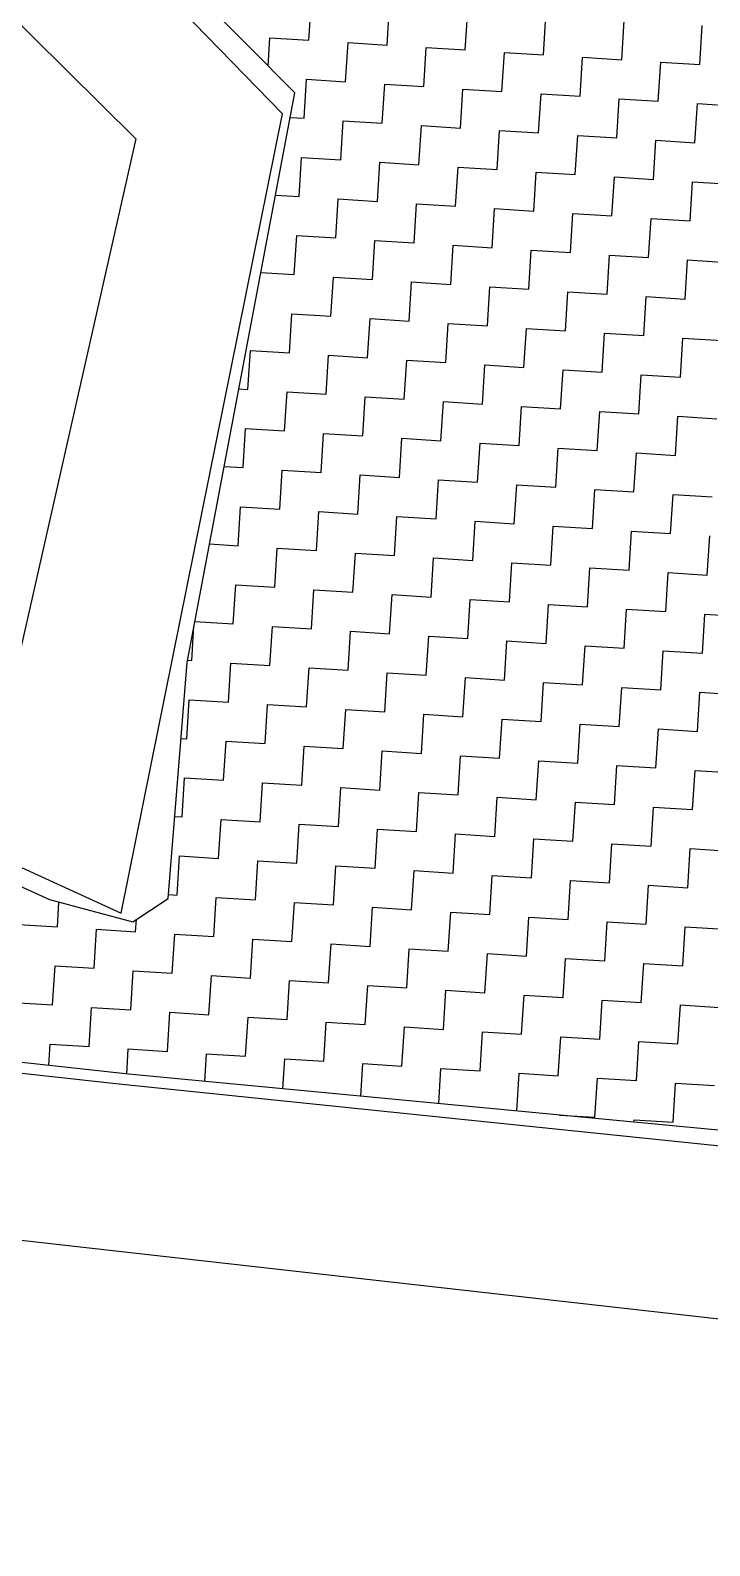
# Model space of a CAD drawing. Header units: metres. Extents: x 278801 to 279668, y 2074665 to 2075564.
# Drawn here: x 279545.51 to 279565.7, y 2075017.22 to 2075062.28 of the extents above; entities that cross this region are included whole.
import ezdxf

# ---------------------------------------------------------------- set-up
doc = ezdxf.new("R2010")
doc.units = ezdxf.units.M
for name, color, linetype in [('POLY_HATCH', 12, 'Continuous'), ('POLY_ROAD', 30, 'Continuous'), ('V_BOUND_LINE', 7, 'Continuous')]:
    doc.layers.add(name, color=color, linetype=linetype)

msp = doc.modelspace()

# ---------------------------------------------------------------- linework, layer by layer
at = {"layer": 'POLY_HATCH'}
for p, q in [((279553.365, 2075060.42), (279516.886, 2075097.272)), ((279550.166, 2075043.488), (279553.365, 2075060.42)), ((279549.603, 2075036.469), (279550.166, 2075043.488)), ((279532.347, 2075042.71), (279546.072, 2075036.437)), ((279546.072, 2075036.437), (279548.551, 2075035.778)), ((279548.551, 2075035.778), (279549.603, 2075036.469)), ((279548.421, 2075031.243), (279535.027, 2075032.708)), ((279567.806, 2075029.406), (279548.421, 2075031.243))]:
    msp.add_line(p, q, dxfattribs=at)
at = {"layer": 'POLY_HATCH', "linetype": 'Continuous'}
for p, q in [((279553.789, 2075061.988), (279553.862, 2075063.15)), ((279556.113, 2075061.843), (279556.186, 2075063.005)), ((279558.437, 2075061.698), (279558.51, 2075062.86)), ((279560.761, 2075061.553), (279560.833, 2075062.715)), ((279563.085, 2075061.408), (279563.157, 2075062.57)), ((279552.575, 2075061.219), (279552.627, 2075062.06)), ((279552.627, 2075062.06), (279553.789, 2075061.988)), ((279565.409, 2075061.263), (279565.481, 2075062.425)), ((279554.879, 2075060.753), (279554.951, 2075061.915)), ((279554.951, 2075061.915), (279556.113, 2075061.843)), ((279557.203, 2075060.608), (279557.275, 2075061.77)), ((279557.275, 2075061.77), (279558.437, 2075061.698)), ((279559.527, 2075060.463), (279559.599, 2075061.625)), ((279559.599, 2075061.625), (279560.761, 2075061.553)), ((279561.85, 2075060.319), (279561.923, 2075061.48)), ((279561.923, 2075061.48), (279563.085, 2075061.408)), ((279564.174, 2075060.174), (279564.247, 2075061.336)), ((279564.247, 2075061.336), (279565.409, 2075061.263)), ((279553.644, 2075059.664), (279553.717, 2075060.826)), ((279553.717, 2075060.826), (279554.879, 2075060.753)), ((279555.968, 2075059.519), (279556.041, 2075060.681)), ((279556.041, 2075060.681), (279557.203, 2075060.608)), ((279558.292, 2075059.374), (279558.365, 2075060.536)), ((279558.365, 2075060.536), (279559.527, 2075060.463)), ((279560.616, 2075059.229), (279560.688, 2075060.391)), ((279560.688, 2075060.391), (279561.85, 2075060.319)), ((279562.94, 2075059.084), (279563.012, 2075060.246)), ((279563.012, 2075060.246), (279564.174, 2075060.174)), ((279565.264, 2075058.939), (279565.336, 2075060.101)), ((279565.336, 2075060.101), (279566.498, 2075060.029)), ((279553.227, 2075059.69), (279553.644, 2075059.664)), ((279554.734, 2075058.429), (279554.806, 2075059.591)), ((279554.806, 2075059.591), (279555.968, 2075059.519)), ((279557.058, 2075058.285), (279557.13, 2075059.446)), ((279557.13, 2075059.446), (279558.292, 2075059.374)), ((279559.382, 2075058.14), (279559.454, 2075059.302)), ((279559.454, 2075059.302), (279560.616, 2075059.229)), ((279561.705, 2075057.995), (279561.778, 2075059.157)), ((279561.778, 2075059.157), (279562.94, 2075059.084)), ((279564.029, 2075057.85), (279564.102, 2075059.012)), ((279564.102, 2075059.012), (279565.264, 2075058.939)), ((279553.499, 2075057.34), (279553.572, 2075058.502)), ((279553.572, 2075058.502), (279554.734, 2075058.429)), ((279555.823, 2075057.195), (279555.896, 2075058.357)), ((279555.896, 2075058.357), (279557.058, 2075058.285)), ((279558.147, 2075057.05), (279558.22, 2075058.212)), ((279558.22, 2075058.212), (279559.382, 2075058.14)), ((279560.471, 2075056.905), (279560.544, 2075058.067)), ((279560.544, 2075058.067), (279561.705, 2075057.995)), ((279562.795, 2075056.76), (279562.867, 2075057.922)), ((279562.867, 2075057.922), (279564.029, 2075057.85)), ((279565.119, 2075056.615), (279565.191, 2075057.777)), ((279565.191, 2075057.777), (279566.353, 2075057.705)), ((279552.792, 2075057.384), (279553.499, 2075057.34)), ((279554.589, 2075056.106), (279554.661, 2075057.268)), ((279554.661, 2075057.268), (279555.823, 2075057.195)), ((279556.913, 2075055.961), (279556.985, 2075057.123)), ((279556.985, 2075057.123), (279558.147, 2075057.05)), ((279559.237, 2075055.816), (279559.309, 2075056.978)), ((279559.309, 2075056.978), (279560.471, 2075056.905)), ((279561.561, 2075055.671), (279561.633, 2075056.833)), ((279561.633, 2075056.833), (279562.795, 2075056.76)), ((279563.884, 2075055.526), (279563.957, 2075056.688)), ((279563.957, 2075056.688), (279565.119, 2075056.615)), ((279553.354, 2075055.016), (279553.427, 2075056.178)), ((279553.427, 2075056.178), (279554.589, 2075056.106)), ((279555.678, 2075054.871), (279555.751, 2075056.033)), ((279555.751, 2075056.033), (279556.913, 2075055.961)), ((279558.002, 2075054.726), (279558.075, 2075055.888)), ((279558.075, 2075055.888), (279559.237, 2075055.816)), ((279560.326, 2075054.581), (279560.399, 2075055.743)), ((279560.399, 2075055.743), (279561.561, 2075055.671)), ((279562.65, 2075054.436), (279562.722, 2075055.598)), ((279562.722, 2075055.598), (279563.884, 2075055.526)), ((279564.974, 2075054.291), (279565.046, 2075055.453)), ((279565.046, 2075055.453), (279566.208, 2075055.381)), ((279552.356, 2075055.078), (279553.354, 2075055.016)), ((279554.444, 2075053.782), (279554.516, 2075054.944)), ((279554.516, 2075054.944), (279555.678, 2075054.871)), ((279556.768, 2075053.637), (279556.84, 2075054.799)), ((279556.84, 2075054.799), (279558.002, 2075054.726)), ((279559.092, 2075053.492), (279559.164, 2075054.654)), ((279559.164, 2075054.654), (279560.326, 2075054.581)), ((279561.416, 2075053.347), (279561.488, 2075054.509)), ((279561.488, 2075054.509), (279562.65, 2075054.436)), ((279563.739, 2075053.202), (279563.812, 2075054.364)), ((279563.812, 2075054.364), (279564.974, 2075054.291)), ((279553.209, 2075052.692), (279553.282, 2075053.854)), ((279553.282, 2075053.854), (279554.444, 2075053.782)), ((279555.533, 2075052.547), (279555.606, 2075053.709)), ((279555.606, 2075053.709), (279556.768, 2075053.637)), ((279557.857, 2075052.402), (279557.93, 2075053.564)), ((279557.93, 2075053.564), (279559.092, 2075053.492)), ((279560.181, 2075052.257), (279560.254, 2075053.419)), ((279560.254, 2075053.419), (279561.416, 2075053.347)), ((279562.505, 2075052.112), (279562.578, 2075053.274)), ((279562.578, 2075053.274), (279563.739, 2075053.202)), ((279564.829, 2075051.967), (279564.901, 2075053.129)), ((279564.901, 2075053.129), (279566.063, 2075053.057)), ((279551.975, 2075051.603), (279552.047, 2075052.765)), ((279552.047, 2075052.765), (279553.209, 2075052.692)), ((279554.299, 2075051.458), (279554.371, 2075052.62)), ((279554.371, 2075052.62), (279555.533, 2075052.547)), ((279556.623, 2075051.313), (279556.695, 2075052.475)), ((279556.695, 2075052.475), (279557.857, 2075052.402)), ((279558.947, 2075051.168), (279559.019, 2075052.33)), ((279559.019, 2075052.33), (279560.181, 2075052.257)), ((279561.271, 2075051.023), (279561.343, 2075052.185)), ((279561.343, 2075052.185), (279562.505, 2075052.112)), ((279563.594, 2075050.878), (279563.667, 2075052.04)), ((279563.667, 2075052.04), (279564.829, 2075051.967)), ((279551.703, 2075051.62), (279551.975, 2075051.603)), ((279553.064, 2075050.368), (279553.137, 2075051.53)), ((279553.137, 2075051.53), (279554.299, 2075051.458)), ((279555.388, 2075050.223), (279555.461, 2075051.385)), ((279555.461, 2075051.385), (279556.623, 2075051.313)), ((279557.712, 2075050.078), (279557.785, 2075051.24)), ((279557.785, 2075051.24), (279558.947, 2075051.168)), ((279560.036, 2075049.933), (279560.109, 2075051.095)), ((279560.109, 2075051.095), (279561.271, 2075051.023)), ((279562.36, 2075049.788), (279562.433, 2075050.95)), ((279562.433, 2075050.95), (279563.594, 2075050.878)), ((279564.684, 2075049.643), (279564.756, 2075050.805)), ((279564.756, 2075050.805), (279565.918, 2075050.733)), ((279551.83, 2075049.279), (279551.902, 2075050.441)), ((279551.902, 2075050.441), (279553.064, 2075050.368)), ((279554.154, 2075049.134), (279554.226, 2075050.296)), ((279554.226, 2075050.296), (279555.388, 2075050.223)), ((279556.478, 2075048.989), (279556.55, 2075050.151)), ((279556.55, 2075050.151), (279557.712, 2075050.078)), ((279558.802, 2075048.844), (279558.874, 2075050.006)), ((279558.874, 2075050.006), (279560.036, 2075049.933)), ((279561.126, 2075048.699), (279561.198, 2075049.861)), ((279561.198, 2075049.861), (279562.36, 2075049.788)), ((279563.45, 2075048.554), (279563.522, 2075049.716)), ((279563.522, 2075049.716), (279564.684, 2075049.643)), ((279551.267, 2075049.314), (279551.83, 2075049.279)), ((279552.919, 2075048.044), (279552.992, 2075049.206)), ((279552.992, 2075049.206), (279554.154, 2075049.134)), ((279555.243, 2075047.899), (279555.316, 2075049.061)), ((279555.316, 2075049.061), (279556.478, 2075048.989)), ((279557.567, 2075047.754), (279557.64, 2075048.916)), ((279557.64, 2075048.916), (279558.802, 2075048.844)), ((279559.891, 2075047.609), (279559.964, 2075048.771)), ((279559.964, 2075048.771), (279561.126, 2075048.699)), ((279562.215, 2075047.464), (279562.288, 2075048.626)), ((279562.288, 2075048.626), (279563.45, 2075048.554)), ((279551.685, 2075046.955), (279551.757, 2075048.117)), ((279551.757, 2075048.117), (279552.919, 2075048.044)), ((279564.539, 2075047.319), (279564.611, 2075048.481)), ((279564.611, 2075048.481), (279565.773, 2075048.409)), ((279554.009, 2075046.81), (279554.081, 2075047.972)), ((279554.081, 2075047.972), (279555.243, 2075047.899)), ((279556.333, 2075046.665), (279556.405, 2075047.827)), ((279556.405, 2075047.827), (279557.567, 2075047.754)), ((279558.657, 2075046.52), (279558.729, 2075047.682)), ((279558.729, 2075047.682), (279559.891, 2075047.609)), ((279560.981, 2075046.375), (279561.053, 2075047.537)), ((279561.053, 2075047.537), (279562.215, 2075047.464)), ((279563.305, 2075046.23), (279563.377, 2075047.392)), ((279563.377, 2075047.392), (279564.539, 2075047.319)), ((279565.628, 2075046.085), (279565.701, 2075047.247)), ((279550.832, 2075047.008), (279551.685, 2075046.955)), ((279552.774, 2075045.72), (279552.847, 2075046.882)), ((279552.847, 2075046.882), (279554.009, 2075046.81)), ((279555.098, 2075045.575), (279555.171, 2075046.737)), ((279555.171, 2075046.737), (279556.333, 2075046.665)), ((279557.422, 2075045.43), (279557.495, 2075046.592)), ((279557.495, 2075046.592), (279558.657, 2075046.52)), ((279559.746, 2075045.286), (279559.819, 2075046.447)), ((279559.819, 2075046.447), (279560.981, 2075046.375)), ((279562.07, 2075045.141), (279562.143, 2075046.302)), ((279562.143, 2075046.302), (279563.305, 2075046.23)), ((279564.394, 2075044.996), (279564.467, 2075046.158)), ((279564.467, 2075046.158), (279565.628, 2075046.085)), ((279551.54, 2075044.631), (279551.612, 2075045.793)), ((279551.612, 2075045.793), (279552.774, 2075045.72)), ((279553.864, 2075044.486), (279553.936, 2075045.648)), ((279553.936, 2075045.648), (279555.098, 2075045.575)), ((279556.188, 2075044.341), (279556.26, 2075045.503)), ((279556.26, 2075045.503), (279557.422, 2075045.43)), ((279558.512, 2075044.196), (279558.584, 2075045.358)), ((279558.584, 2075045.358), (279559.746, 2075045.286)), ((279560.836, 2075044.051), (279560.908, 2075045.213)), ((279560.908, 2075045.213), (279562.07, 2075045.141)), ((279563.16, 2075043.906), (279563.232, 2075045.068)), ((279563.232, 2075045.068), (279564.394, 2075044.996)), ((279550.306, 2075043.541), (279550.369, 2075044.56)), ((279550.396, 2075044.702), (279551.54, 2075044.631)), ((279552.629, 2075043.396), (279552.702, 2075044.558)), ((279552.702, 2075044.558), (279553.864, 2075044.486)), ((279565.484, 2075043.761), (279565.556, 2075044.923)), ((279565.556, 2075044.923), (279566.718, 2075044.851)), ((279554.953, 2075043.252), (279555.026, 2075044.413)), ((279555.026, 2075044.413), (279556.188, 2075044.341)), ((279557.277, 2075043.107), (279557.35, 2075044.269)), ((279557.35, 2075044.269), (279558.512, 2075044.196)), ((279559.601, 2075042.962), (279559.674, 2075044.124)), ((279559.674, 2075044.124), (279560.836, 2075044.051)), ((279561.925, 2075042.817), (279561.998, 2075043.979)), ((279561.998, 2075043.979), (279563.16, 2075043.906)), ((279564.249, 2075042.672), (279564.322, 2075043.834)), ((279564.322, 2075043.834), (279565.484, 2075043.761)), ((279550.178, 2075043.549), (279550.306, 2075043.541)), ((279551.395, 2075042.307), (279551.467, 2075043.469)), ((279551.467, 2075043.469), (279552.629, 2075043.396)), ((279553.719, 2075042.162), (279553.791, 2075043.324)), ((279553.791, 2075043.324), (279554.953, 2075043.252)), ((279556.043, 2075042.017), (279556.115, 2075043.179)), ((279556.115, 2075043.179), (279557.277, 2075043.107)), ((279558.367, 2075041.872), (279558.439, 2075043.034)), ((279558.439, 2075043.034), (279559.601, 2075042.962)), ((279560.691, 2075041.727), (279560.763, 2075042.889)), ((279560.763, 2075042.889), (279561.925, 2075042.817)), ((279563.015, 2075041.582), (279563.087, 2075042.744)), ((279563.087, 2075042.744), (279564.249, 2075042.672)), ((279550.161, 2075041.218), (279550.233, 2075042.379)), ((279550.233, 2075042.379), (279551.395, 2075042.307)), ((279552.484, 2075041.073), (279552.557, 2075042.235)), ((279552.557, 2075042.235), (279553.719, 2075042.162)), ((279565.339, 2075041.437), (279565.411, 2075042.599)), ((279565.411, 2075042.599), (279566.573, 2075042.527)), ((279554.808, 2075040.928), (279554.881, 2075042.09)), ((279554.881, 2075042.09), (279556.043, 2075042.017)), ((279557.132, 2075040.783), (279557.205, 2075041.945)), ((279557.205, 2075041.945), (279558.367, 2075041.872)), ((279559.456, 2075040.638), (279559.529, 2075041.8)), ((279559.529, 2075041.8), (279560.691, 2075041.727)), ((279561.78, 2075040.493), (279561.853, 2075041.655)), ((279561.853, 2075041.655), (279563.015, 2075041.582)), ((279564.104, 2075040.348), (279564.177, 2075041.51)), ((279564.177, 2075041.51), (279565.339, 2075041.437)), ((279549.985, 2075041.228), (279550.161, 2075041.218)), ((279551.25, 2075039.983), (279551.323, 2075041.145)), ((279551.323, 2075041.145), (279552.484, 2075041.073)), ((279553.574, 2075039.838), (279553.646, 2075041)), ((279553.646, 2075041), (279554.808, 2075040.928)), ((279555.898, 2075039.693), (279555.97, 2075040.855)), ((279555.97, 2075040.855), (279557.132, 2075040.783)), ((279558.222, 2075039.548), (279558.294, 2075040.71)), ((279558.294, 2075040.71), (279559.456, 2075040.638)), ((279560.546, 2075039.403), (279560.618, 2075040.565)), ((279560.618, 2075040.565), (279561.78, 2075040.493)), ((279550.016, 2075038.894), (279550.088, 2075040.056)), ((279550.088, 2075040.056), (279551.25, 2075039.983)), ((279562.87, 2075039.258), (279562.942, 2075040.42)), ((279562.942, 2075040.42), (279564.104, 2075040.348)), ((279565.194, 2075039.113), (279565.266, 2075040.275)), ((279565.266, 2075040.275), (279566.428, 2075040.203)), ((279552.34, 2075038.749), (279552.412, 2075039.911)), ((279552.412, 2075039.911), (279553.574, 2075039.838)), ((279554.663, 2075038.604), (279554.736, 2075039.766)), ((279554.736, 2075039.766), (279555.898, 2075039.693)), ((279556.987, 2075038.459), (279557.06, 2075039.621)), ((279557.06, 2075039.621), (279558.222, 2075039.548)), ((279559.311, 2075038.314), (279559.384, 2075039.476)), ((279559.384, 2075039.476), (279560.546, 2075039.403)), ((279561.635, 2075038.169), (279561.708, 2075039.331)), ((279561.708, 2075039.331), (279562.87, 2075039.258)), ((279563.959, 2075038.024), (279564.032, 2075039.186)), ((279564.032, 2075039.186), (279565.194, 2075039.113)), ((279549.798, 2075038.907), (279550.016, 2075038.894)), ((279551.105, 2075037.659), (279551.178, 2075038.821)), ((279551.178, 2075038.821), (279552.34, 2075038.749)), ((279553.429, 2075037.514), (279553.501, 2075038.676)), ((279553.501, 2075038.676), (279554.663, 2075038.604)), ((279555.753, 2075037.369), (279555.825, 2075038.531)), ((279555.825, 2075038.531), (279556.987, 2075038.459)), ((279558.077, 2075037.224), (279558.149, 2075038.386)), ((279558.149, 2075038.386), (279559.311, 2075038.314)), ((279560.401, 2075037.079), (279560.473, 2075038.241)), ((279560.473, 2075038.241), (279561.635, 2075038.169)), ((279549.871, 2075036.57), (279549.943, 2075037.732)), ((279549.943, 2075037.732), (279551.105, 2075037.659)), ((279562.725, 2075036.934), (279562.797, 2075038.096)), ((279562.797, 2075038.096), (279563.959, 2075038.024)), ((279565.049, 2075036.789), (279565.121, 2075037.951)), ((279565.121, 2075037.951), (279566.283, 2075037.879)), ((279552.195, 2075036.425), (279552.267, 2075037.587)), ((279552.267, 2075037.587), (279553.429, 2075037.514)), ((279554.518, 2075036.28), (279554.591, 2075037.442)), ((279554.591, 2075037.442), (279555.753, 2075037.369)), ((279556.842, 2075036.135), (279556.915, 2075037.297)), ((279556.915, 2075037.297), (279558.077, 2075037.224)), ((279559.166, 2075035.99), (279559.239, 2075037.152)), ((279559.239, 2075037.152), (279560.401, 2075037.079)), ((279561.49, 2075035.845), (279561.563, 2075037.007)), ((279561.563, 2075037.007), (279562.725, 2075036.934)), ((279563.814, 2075035.7), (279563.887, 2075036.862)), ((279563.887, 2075036.862), (279565.049, 2075036.789)), ((279549.612, 2075036.586), (279549.871, 2075036.57)), ((279550.96, 2075035.335), (279551.033, 2075036.497)), ((279551.033, 2075036.497), (279552.195, 2075036.425)), ((279546.312, 2075035.625), (279546.358, 2075036.361)), ((279553.284, 2075035.19), (279553.357, 2075036.352)), ((279553.357, 2075036.352), (279554.518, 2075036.28)), ((279555.608, 2075035.045), (279555.68, 2075036.207)), ((279555.68, 2075036.207), (279556.842, 2075036.135)), ((279557.932, 2075034.9), (279558.004, 2075036.062)), ((279558.004, 2075036.062), (279559.166, 2075035.99)), ((279545.15, 2075035.698), (279546.312, 2075035.625)), ((279547.402, 2075034.391), (279547.474, 2075035.553)), ((279547.474, 2075035.553), (279548.636, 2075035.48)), ((279548.636, 2075035.48), (279548.659, 2075035.849)), ((279560.256, 2075034.755), (279560.328, 2075035.917)), ((279560.328, 2075035.917), (279561.49, 2075035.845)), ((279562.58, 2075034.61), (279562.652, 2075035.772)), ((279562.652, 2075035.772), (279563.814, 2075035.7)), ((279564.904, 2075034.465), (279564.976, 2075035.627)), ((279564.976, 2075035.627), (279566.138, 2075035.555)), ((279549.726, 2075034.246), (279549.798, 2075035.408)), ((279549.798, 2075035.408), (279550.96, 2075035.335)), ((279552.05, 2075034.101), (279552.122, 2075035.263)), ((279552.122, 2075035.263), (279553.284, 2075035.19)), ((279554.374, 2075033.956), (279554.446, 2075035.118)), ((279554.446, 2075035.118), (279555.608, 2075035.045)), ((279556.697, 2075033.811), (279556.77, 2075034.973)), ((279556.77, 2075034.973), (279557.932, 2075034.9)), ((279559.021, 2075033.666), (279559.094, 2075034.828)), ((279559.094, 2075034.828), (279560.256, 2075034.755)), ((279561.345, 2075033.521), (279561.418, 2075034.683)), ((279561.418, 2075034.683), (279562.58, 2075034.61)), ((279546.167, 2075033.301), (279546.24, 2075034.463)), ((279546.24, 2075034.463), (279547.402, 2075034.391)), ((279548.491, 2075033.156), (279548.564, 2075034.318)), ((279548.564, 2075034.318), (279549.726, 2075034.246)), ((279550.815, 2075033.011), (279550.888, 2075034.173)), ((279550.888, 2075034.173), (279552.05, 2075034.101)), ((279563.669, 2075033.376), (279563.742, 2075034.538)), ((279563.742, 2075034.538), (279564.904, 2075034.465)), ((279553.139, 2075032.866), (279553.212, 2075034.028)), ((279553.212, 2075034.028), (279554.374, 2075033.956)), ((279555.463, 2075032.721), (279555.535, 2075033.883)), ((279555.535, 2075033.883), (279556.697, 2075033.811)), ((279557.787, 2075032.576), (279557.859, 2075033.738)), ((279557.859, 2075033.738), (279559.021, 2075033.666)), ((279545.005, 2075033.374), (279546.167, 2075033.301)), ((279547.257, 2075032.067), (279547.329, 2075033.229)), ((279547.329, 2075033.229), (279548.491, 2075033.156)), ((279560.111, 2075032.431), (279560.183, 2075033.593)), ((279560.183, 2075033.593), (279561.345, 2075033.521)), ((279562.435, 2075032.286), (279562.507, 2075033.448)), ((279562.507, 2075033.448), (279563.669, 2075033.376)), ((279564.759, 2075032.142), (279564.831, 2075033.303)), ((279564.831, 2075033.303), (279565.993, 2075033.231)), ((279549.581, 2075031.922), (279549.653, 2075033.084)), ((279549.653, 2075033.084), (279550.815, 2075033.011)), ((279551.905, 2075031.777), (279551.977, 2075032.939)), ((279551.977, 2075032.939), (279553.139, 2075032.866)), ((279554.229, 2075031.632), (279554.301, 2075032.794)), ((279554.301, 2075032.794), (279555.463, 2075032.721)), ((279556.552, 2075031.487), (279556.625, 2075032.649)), ((279556.625, 2075032.649), (279557.787, 2075032.576)), ((279558.876, 2075031.342), (279558.949, 2075032.504)), ((279558.949, 2075032.504), (279560.111, 2075032.431)), ((279561.2, 2075031.197), (279561.273, 2075032.359)), ((279561.273, 2075032.359), (279562.435, 2075032.286)), ((279546.055, 2075031.502), (279546.095, 2075032.139)), ((279546.095, 2075032.139), (279547.257, 2075032.067)), ((279548.372, 2075031.248), (279548.419, 2075031.994)), ((279548.419, 2075031.994), (279549.581, 2075031.922)), ((279563.524, 2075031.052), (279563.597, 2075032.214)), ((279563.597, 2075032.214), (279564.759, 2075032.142)), ((279550.691, 2075031.028), (279550.743, 2075031.849)), ((279550.743, 2075031.849), (279551.905, 2075031.777)), ((279553.011, 2075030.808), (279553.067, 2075031.704)), ((279553.067, 2075031.704), (279554.229, 2075031.632)), ((279555.33, 2075030.588), (279555.39, 2075031.559)), ((279555.39, 2075031.559), (279556.552, 2075031.487)), ((279557.649, 2075030.368), (279557.714, 2075031.414)), ((279557.714, 2075031.414), (279558.876, 2075031.342)), ((279559.968, 2075030.148), (279560.038, 2075031.269)), ((279560.038, 2075031.269), (279561.2, 2075031.197)), ((279562.29, 2075029.963), (279562.362, 2075031.125)), ((279562.362, 2075031.125), (279563.524, 2075031.052)), ((279564.614, 2075029.818), (279564.686, 2075030.98)), ((279564.686, 2075030.98), (279565.848, 2075030.907)), ((279561.234, 2075030.028), (279562.29, 2075029.963)), ((279563.447, 2075029.819), (279563.452, 2075029.89)), ((279563.452, 2075029.89), (279564.614, 2075029.818))]:
    msp.add_line(p, q, dxfattribs=at)
at = {"layer": 'POLY_ROAD'}
for p, q in [((279504.152, 2075103.002), (279548.643, 2075059.056)), ((279553, 2075059.794), (279512.438, 2075101.545)), ((279493.966, 2075060.845), (279548.205, 2075036.036)), ((279548.205, 2075036.036), (279553, 2075059.794)), ((279548.643, 2075059.056), (279544.745, 2075041.81)), ((279548.044, 2075030.959), (279535.183, 2075032.35)), ((279623.303, 2075023.193), (279548.044, 2075030.959))]:
    msp.add_line(p, q, dxfattribs=at)
at = {"layer": 'V_BOUND_LINE', "ltscale": 10}
msp.add_line((279536.815, 2075027.252), (279625.815, 2075017.224), dxfattribs=at)

doc.saveas('drawing.dxf')
